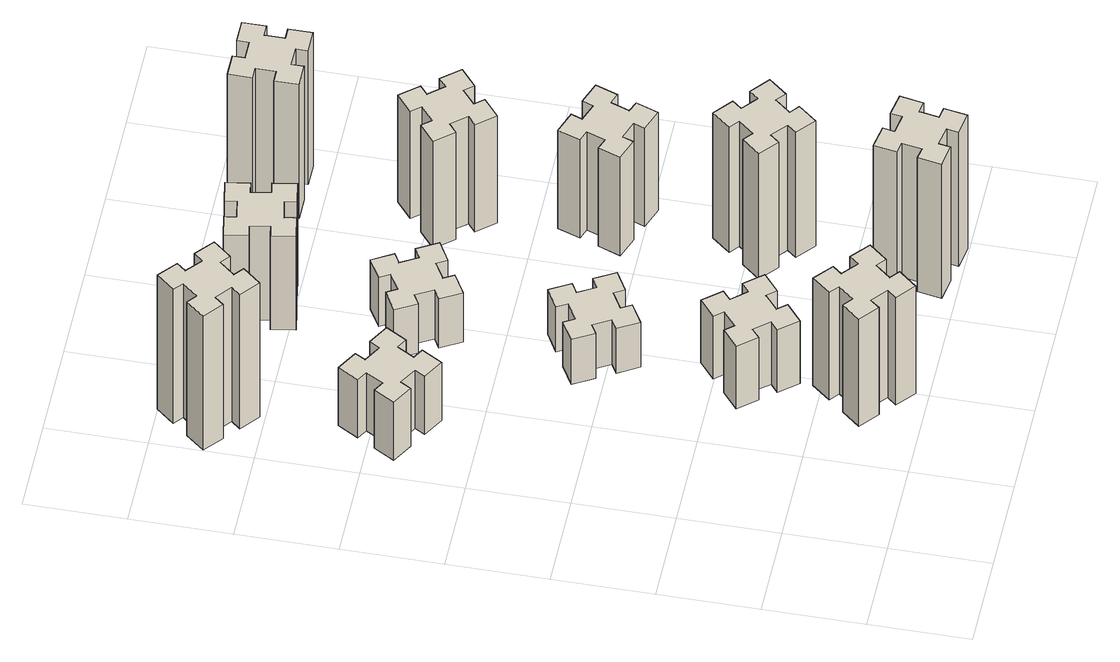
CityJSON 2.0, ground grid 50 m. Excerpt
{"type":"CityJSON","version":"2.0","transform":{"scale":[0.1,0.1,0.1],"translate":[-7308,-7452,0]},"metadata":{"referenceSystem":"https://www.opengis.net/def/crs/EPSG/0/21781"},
"CityObjects":{
"building1":{"type":"Building","attributes":{"class":"1000","function":"1000","usage":"1000","yearOfConstruction":2016,"roofType":"1000","measuredHeight":39,"storeysAboveGround":30,"storeysBelowGround":0},"geometry":[{"type":"Solid","lod":"1","boundaries":[[[[0,1,2,3,4,5,6,7,8,9,10,11,12,13,14,15,16,17,18,19]],[[17,16,20,21]],[[16,15,22,20]],[[15,14,23,22]],[[14,13,24,23]],[[13,12,25,24]],[[12,11,26,25]],[[11,10,27,26]],[[10,9,28,27]],[[9,8,29,28]],[[8,7,30,29]],[[7,6,31,30]],[[6,5,32,31]],[[5,4,33,32]],[[4,3,34,33]],[[3,2,35,34]],[[2,1,36,35]],[[1,0,37,36]],[[0,19,38,37]],[[19,18,39,38]],[[18,17,21,39]],[[24,25,26,27,28,29,30,31,32,33,34,35,36,37,38,39,21,20,22,23]]]]}]},
"building2":{"type":"Building","attributes":{"class":"1000","function":"1000","usage":"1000","yearOfConstruction":2016,"roofType":"1000","measuredHeight":72,"storeysAboveGround":30,"storeysBelowGround":0},"geometry":[{"type":"Solid","lod":"1","boundaries":[[[[40,41,42,43,44,45,46,47,48,49,50,51,52,53,54,55,56,57,58,59]],[[57,56,60,61]],[[56,55,62,60]],[[55,54,63,62]],[[54,53,64,63]],[[53,52,65,64]],[[52,51,66,65]],[[51,50,67,66]],[[50,49,68,67]],[[49,48,69,68]],[[48,47,70,69]],[[47,46,71,70]],[[46,45,72,71]],[[45,44,73,72]],[[44,43,74,73]],[[43,42,75,74]],[[42,41,76,75]],[[41,40,77,76]],[[40,59,78,77]],[[59,58,79,78]],[[58,57,61,79]],[[64,65,66,67,68,69,70,71,72,73,74,75,76,77,78,79,61,60,62,63]]]]}]},
"building3":{"type":"Building","attributes":{"class":"1000","function":"1000","usage":"1000","yearOfConstruction":2016,"roofType":"1000","measuredHeight":90,"storeysAboveGround":30,"storeysBelowGround":0},"geometry":[{"type":"Solid","lod":"1","boundaries":[[[[80,81,82,83,84,85,86,87,88,89,90,91,92,93,94,95,96,97,98,99]],[[97,96,100,101]],[[96,95,102,100]],[[95,94,103,102]],[[94,93,104,103]],[[93,92,105,104]],[[92,91,106,105]],[[91,90,107,106]],[[90,89,108,107]],[[89,88,109,108]],[[88,87,110,109]],[[87,86,111,110]],[[86,85,112,111]],[[85,84,113,112]],[[84,83,114,113]],[[83,82,115,114]],[[82,81,116,115]],[[81,80,117,116]],[[80,99,118,117]],[[99,98,119,118]],[[98,97,101,119]],[[104,105,106,107,108,109,110,111,112,113,114,115,116,117,118,119,101,100,102,103]]]]}]},
"building4":{"type":"Building","attributes":{"class":"1000","function":"1000","usage":"1000","yearOfConstruction":2016,"roofType":"1000","measuredHeight":42,"storeysAboveGround":30,"storeysBelowGround":0},"geometry":[{"type":"Solid","lod":"1","boundaries":[[[[120,121,122,123,124,125,126,127,128,129,130,131,132,133,134,135,136,137,138,139]],[[137,136,140,141]],[[136,135,142,140]],[[135,134,143,142]],[[134,133,144,143]],[[133,132,145,144]],[[132,131,146,145]],[[131,130,147,146]],[[130,129,148,147]],[[129,128,149,148]],[[128,127,150,149]],[[127,126,151,150]],[[126,125,152,151]],[[125,124,153,152]],[[124,123,154,153]],[[123,122,155,154]],[[122,121,156,155]],[[121,120,157,156]],[[120,139,158,157]],[[139,138,159,158]],[[138,137,141,159]],[[144,145,146,147,148,149,150,151,152,153,154,155,156,157,158,159,141,140,142,143]]]]}]},
"building5":{"type":"Building","attributes":{"class":"1000","function":"1000","usage":"1000","yearOfConstruction":2016,"roofType":"1000","measuredHeight":30,"storeysAboveGround":30,"storeysBelowGround":0},"geometry":[{"type":"Solid","lod":"1","boundaries":[[[[160,161,162,163,164,165,166,167,168,169,170,171,172,173,174,175,176,177,178,179]],[[177,176,180,181]],[[176,175,182,180]],[[175,174,183,182]],[[174,173,184,183]],[[173,172,185,184]],[[172,171,186,185]],[[171,170,187,186]],[[170,169,188,187]],[[169,168,189,188]],[[168,167,190,189]],[[167,166,191,190]],[[166,165,192,191]],[[165,164,193,192]],[[164,163,194,193]],[[163,162,195,194]],[[162,161,196,195]],[[161,160,197,196]],[[160,179,198,197]],[[179,178,199,198]],[[178,177,181,199]],[[184,185,186,187,188,189,190,191,192,193,194,195,196,197,198,199,181,180,182,183]]]]}]},
"building6":{"type":"Building","attributes":{"class":"1000","function":"1000","usage":"1000","yearOfConstruction":2016,"roofType":"1000","measuredHeight":33,"storeysAboveGround":30,"storeysBelowGround":0},"geometry":[{"type":"Solid","lod":"1","boundaries":[[[[200,201,202,203,204,205,206,207,208,209,210,211,212,213,214,215,216,217,218,219]],[[217,216,220,221]],[[216,215,222,220]],[[215,214,223,222]],[[214,213,224,223]],[[213,212,225,224]],[[212,211,226,225]],[[211,210,227,226]],[[210,209,228,227]],[[209,208,229,228]],[[208,207,230,229]],[[207,206,231,230]],[[206,205,232,231]],[[205,204,233,232]],[[204,203,234,233]],[[203,202,235,234]],[[202,201,236,235]],[[201,200,237,236]],[[200,219,238,237]],[[219,218,239,238]],[[218,217,221,239]],[[224,225,226,227,228,229,230,231,232,233,234,235,236,237,238,239,221,220,222,223]]]]}]},
"building7":{"type":"Building","attributes":{"class":"1000","function":"1000","usage":"1000","yearOfConstruction":2016,"roofType":"1000","measuredHeight":90,"storeysAboveGround":30,"storeysBelowGround":0},"geometry":[{"type":"Solid","lod":"1","boundaries":[[[[240,241,242,243,244,245,246,247,248,249,250,251,252,253,254,255,256,257,258,259]],[[257,256,260,261]],[[256,255,262,260]],[[255,254,263,262]],[[254,253,264,263]],[[253,252,265,264]],[[252,251,266,265]],[[251,250,267,266]],[[250,249,268,267]],[[249,248,269,268]],[[248,247,270,269]],[[247,246,271,270]],[[246,245,272,271]],[[245,244,273,272]],[[244,243,274,273]],[[243,242,275,274]],[[242,241,276,275]],[[241,240,277,276]],[[240,259,278,277]],[[259,258,279,278]],[[258,257,261,279]],[[264,265,266,267,268,269,270,271,272,273,274,275,276,277,278,279,261,260,262,263]]]]}]},
"building8":{"type":"Building","attributes":{"class":"1000","function":"1000","usage":"1000","yearOfConstruction":2016,"roofType":"1000","measuredHeight":63,"storeysAboveGround":30,"storeysBelowGround":0},"geometry":[{"type":"Solid","lod":"1","boundaries":[[[[280,281,282,283,284,285,286,287,288,289,290,291,292,293,294,295,296,297,298,299]],[[297,296,300,301]],[[296,295,302,300]],[[295,294,303,302]],[[294,293,304,303]],[[293,292,305,304]],[[292,291,306,305]],[[291,290,307,306]],[[290,289,308,307]],[[289,288,309,308]],[[288,287,310,309]],[[287,286,311,310]],[[286,285,312,311]],[[285,284,313,312]],[[284,283,314,313]],[[283,282,315,314]],[[282,281,316,315]],[[281,280,317,316]],[[280,299,318,317]],[[299,298,319,318]],[[298,297,301,319]],[[304,305,306,307,308,309,310,311,312,313,314,315,316,317,318,319,301,300,302,303]]]]}]},
"building9":{"type":"Building","attributes":{"class":"1000","function":"1000","usage":"1000","yearOfConstruction":2016,"roofType":"1000","measuredHeight":84,"storeysAboveGround":30,"storeysBelowGround":0},"geometry":[{"type":"Solid","lod":"1","boundaries":[[[[320,321,322,323,324,325,326,327,328,329,330,331,332,333,334,335,336,337,338,339]],[[337,336,340,341]],[[336,335,342,340]],[[335,334,343,342]],[[334,333,344,343]],[[333,332,345,344]],[[332,331,346,345]],[[331,330,347,346]],[[330,329,348,347]],[[329,328,349,348]],[[328,327,350,349]],[[327,326,351,350]],[[326,325,352,351]],[[325,324,353,352]],[[324,323,354,353]],[[323,322,355,354]],[[322,321,356,355]],[[321,320,357,356]],[[320,339,358,357]],[[339,338,359,358]],[[338,337,341,359]],[[344,345,346,347,348,349,350,351,352,353,354,355,356,357,358,359,341,340,342,343]]]]}]},
"building10":{"type":"Building","attributes":{"class":"1000","function":"1000","usage":"1000","yearOfConstruction":2016,"roofType":"1000","measuredHeight":66,"storeysAboveGround":30,"storeysBelowGround":0},"geometry":[{"type":"Solid","lod":"1","boundaries":[[[[360,361,362,363,364,365,366,367,368,369,370,371,372,373,374,375,376,377,378,379]],[[377,376,380,381]],[[376,375,382,380]],[[375,374,383,382]],[[374,373,384,383]],[[373,372,385,384]],[[372,371,386,385]],[[371,370,387,386]],[[370,369,388,387]],[[369,368,389,388]],[[368,367,390,389]],[[367,366,391,390]],[[366,365,392,391]],[[365,364,393,392]],[[364,363,394,393]],[[363,362,395,394]],[[362,361,396,395]],[[361,360,397,396]],[[360,379,398,397]],[[379,378,399,398]],[[378,377,381,399]],[[384,385,386,387,388,389,390,391,392,393,394,395,396,397,398,399,381,380,382,383]]]]}]},
"building11":{"type":"Building","attributes":{"class":"1000","function":"1000","usage":"1000","yearOfConstruction":2016,"roofType":"1000","measuredHeight":72,"storeysAboveGround":30,"storeysBelowGround":0},"geometry":[{"type":"Solid","lod":"1","boundaries":[[[[400,401,402,403,404,405,406,407,408,409,410,411,412,413,414,415,416,417,418,419]],[[417,416,420,421]],[[416,415,422,420]],[[415,414,423,422]],[[414,413,424,423]],[[413,412,425,424]],[[412,411,426,425]],[[411,410,427,426]],[[410,409,428,427]],[[409,408,429,428]],[[408,407,430,429]],[[407,406,431,430]],[[406,405,432,431]],[[405,404,433,432]],[[404,403,434,433]],[[403,402,435,434]],[[402,401,436,435]],[[401,400,437,436]],[[400,419,438,437]],[[419,418,439,438]],[[418,417,421,439]],[[424,425,426,427,428,429,430,431,432,433,434,435,436,437,438,439,421,420,422,423]]]]}]},
"building12":{"type":"Building","attributes":{"class":"1000","function":"1000","usage":"1000","yearOfConstruction":2016,"roofType":"1000","measuredHeight":90,"storeysAboveGround":30,"storeysBelowGround":0},"geometry":[{"type":"Solid","lod":"1","boundaries":[[[[440,441,442,443,444,445,446,447,448,449,450,451,452,453,454,455,456,457,458,459]],[[457,456,460,461]],[[456,455,462,460]],[[455,454,463,462]],[[454,453,464,463]],[[453,452,465,464]],[[452,451,466,465]],[[451,450,467,466]],[[450,449,468,467]],[[449,448,469,468]],[[448,447,470,469]],[[447,446,471,470]],[[446,445,472,471]],[[445,444,473,472]],[[444,443,474,473]],[[443,442,475,474]],[[442,441,476,475]],[[441,440,477,476]],[[440,459,478,477]],[[459,458,479,478]],[[458,457,461,479]],[[464,465,466,467,468,469,470,471,472,473,474,475,476,477,478,479,461,460,462,463]]]]}]}
},
"vertices":[
[416,2327,0],[466,2414,0],[518,2384,0],[578,2488,0],[474,2548,0],[444,2496,0],[357,2546,0],[387,2598,0],[283,2658,0],[223,2554,0],[275,2524,0],[225,2437,0],[173,2467,0],[113,2363,0],[217,2303,0],[247,2355,0],[334,2305,0],[304,2253,0],[408,2193,0],[468,2297,0],[334,2305,390],[304,2253,390],[247,2355,390],[217,2303,390],[113,2363,390],[173,2467,390],[225,2437,390],[275,2524,390],[223,2554,390],[283,2658,390],[387,2598,390],[357,2546,390],[444,2496,390],[474,2548,390],[578,2488,390],[518,2384,390],[466,2414,390],[416,2327,390],[468,2297,390],[408,2193,390],
[876,253,0],[953,189,0],[914,143,0],[1006,66,0],[1083,158,0],[1037,196,0],[1102,273,0],[1148,234,0],[1225,326,0],[1133,403,0],[1094,357,0],[1018,422,0],[1056,468,0],[964,545,0],[887,453,0],[933,414,0],[869,338,0],[823,376,0],[746,284,0],[838,207,0],[869,338,720],[823,376,720],[933,414,720],[887,453,720],[964,545,720],[1056,468,720],[1018,422,720],[1094,357,720],[1133,403,720],[1225,326,720],[1148,234,720],[1102,273,720],[1037,196,720],[1083,158,720],[1006,66,720],[914,143,720],[953,189,720],[876,253,720],[838,207,720],[746,284,720],
[136,3213,0],[213,3149,0],[174,3103,0],[266,3026,0],[343,3118,0],[297,3156,0],[362,3233,0],[408,3194,0],[485,3286,0],[393,3363,0],[354,3317,0],[278,3382,0],[316,3428,0],[224,3505,0],[147,3413,0],[193,3374,0],[129,3298,0],[83,3336,0],[6,3244,0],[98,3167,0],[129,3298,900],[83,3336,900],[193,3374,900],[147,3413,900],[224,3505,900],[316,3428,900],[278,3382,900],[354,3317,900],[393,3363,900],[485,3286,900],[408,3194,900],[362,3233,900],[297,3156,900],[343,3118,900],[266,3026,900],[174,3103,900],[213,3149,900],[136,3213,900],[98,3167,900],[6,3244,900],
[953,962,0],[876,897,0],[838,943,0],[746,866,0],[823,774,0],[869,813,0],[933,736,0],[887,698,0],[964,606,0],[1056,683,0],[1018,729,0],[1094,793,0],[1133,747,0],[1225,824,0],[1148,916,0],[1102,878,0],[1037,954,0],[1083,993,0],[1006,1085,0],[914,1008,0],[1037,954,420],[1083,993,420],[1102,878,420],[1148,916,420],[1225,824,420],[1133,747,420],[1094,793,420],[1018,729,420],[1056,683,420],[964,606,420],[887,698,420],[933,736,420],[869,813,420],[823,774,420],[746,866,420],[838,943,420],[876,897,420],[953,962,420],[914,1008,420],[1006,1085,420],
[865,1574,0],[915,1487,0],[863,1457,0],[923,1353,0],[1027,1413,0],[997,1465,0],[1084,1515,0],[1114,1463,0],[1218,1523,0],[1158,1627,0],[1106,1597,0],[1056,1684,0],[1108,1714,0],[1048,1818,0],[944,1758,0],[974,1706,0],[887,1656,0],[857,1708,0],[753,1648,0],[813,1544,0],[887,1656,300],[857,1708,300],[974,1706,300],[944,1758,300],[1048,1818,300],[1108,1714,300],[1056,1684,300],[1106,1597,300],[1158,1627,300],[1218,1523,300],[1114,1463,300],[1084,1515,300],[997,1465,300],[1027,1413,300],[923,1353,300],[863,1457,300],[915,1487,300],[865,1574,300],[813,1544,300],[753,1648,300],
[865,2414,0],[915,2327,0],[863,2297,0],[923,2193,0],[1027,2253,0],[997,2305,0],[1084,2355,0],[1114,2303,0],[1218,2363,0],[1158,2467,0],[1106,2437,0],[1056,2524,0],[1108,2554,0],[1048,2658,0],[944,2598,0],[974,2546,0],[887,2496,0],[857,2548,0],[753,2488,0],[813,2384,0],[887,2496,330],[857,2548,330],[974,2546,330],[944,2598,330],[1048,2658,330],[1108,2554,330],[1056,2524,330],[1106,2437,330],[1158,2467,330],[1218,2363,330],[1114,2303,330],[1084,2355,330],[997,2305,330],[1027,2253,330],[923,2193,330],[863,2297,330],[915,2327,330],[865,2414,330],[813,2384,330],[753,2488,330],
[1894,305,0],[1795,322,0],[1806,381,0],[1687,402,0],[1667,284,0],[1726,274,0],[1708,175,0],[1649,186,0],[1628,67,0],[1747,47,0],[1757,106,0],[1855,88,0],[1845,29,0],[1963,8,0],[1984,127,0],[1925,137,0],[1942,235,0],[2001,225,0],[2022,343,0],[1904,364,0],[1942,235,900],[2001,225,900],[1925,137,900],[1984,127,900],[1963,8,900],[1845,29,900],[1855,88,900],[1757,106,900],[1747,47,900],[1628,67,900],[1649,186,900],[1708,175,900],[1726,274,900],[1667,284,900],[1687,402,900],[1806,381,900],[1795,322,900],[1894,305,900],[1904,364,900],[2022,343,900],
[955,3048,0],[1054,3066,0],[1064,3007,0],[1182,3027,0],[1161,3146,0],[1102,3135,0],[1085,3234,0],[1144,3244,0],[1123,3362,0],[1005,3341,0],[1015,3282,0],[917,3265,0],[907,3324,0],[788,3303,0],[809,3185,0],[868,3195,0],[886,3097,0],[827,3087,0],[847,2968,0],[966,2989,0],[886,3097,630],[827,3087,630],[868,3195,630],[809,3185,630],[788,3303,630],[907,3324,630],[917,3265,630],[1015,3282,630],[1005,3341,630],[1123,3362,630],[1144,3244,630],[1085,3234,630],[1102,3135,630],[1161,3146,630],[1182,3027,630],[1064,3007,630],[1054,3066,630],[955,3048,630],[966,2989,630],[847,2968,630],
[1877,836,0],[1942,913,0],[1988,874,0],[2065,966,0],[1973,1043,0],[1934,997,0],[1858,1062,0],[1896,1108,0],[1804,1185,0],[1727,1093,0],[1773,1054,0],[1709,978,0],[1663,1016,0],[1586,924,0],[1678,847,0],[1716,893,0],[1793,829,0],[1754,783,0],[1846,706,0],[1923,798,0],[1793,829,840],[1754,783,840],[1716,893,840],[1678,847,840],[1586,924,840],[1663,1016,840],[1709,978,840],[1773,1054,840],[1727,1093,840],[1804,1185,840],[1896,1108,840],[1858,1062,840],[1934,997,840],[1973,1043,840],[2065,966,840],[1988,874,840],[1942,913,840],[1877,836,840],[1923,798,840],[1846,706,840],
[1910,1772,0],[1816,1806,0],[1837,1862,0],[1724,1903,0],[1683,1790,0],[1739,1770,0],[1705,1676,0],[1649,1697,0],[1607,1584,0],[1720,1543,0],[1741,1599,0],[1835,1565,0],[1814,1509,0],[1927,1467,0],[1968,1580,0],[1912,1601,0],[1946,1695,0],[2002,1674,0],[2043,1787,0],[1930,1828,0],[1946,1695,660],[2002,1674,660],[1912,1601,660],[1968,1580,660],[1927,1467,660],[1814,1509,660],[1835,1565,660],[1741,1599,660],[1720,1543,660],[1607,1584,660],[1649,1697,660],[1705,1676,660],[1739,1770,660],[1683,1790,660],[1724,1903,660],[1837,1862,660],[1816,1806,660],[1910,1772,660],[1930,1828,660],[2043,1787,660],
[1609,2393,0],[1673,2316,0],[1627,2278,0],[1704,2186,0],[1796,2263,0],[1758,2309,0],[1834,2373,0],[1873,2327,0],[1965,2404,0],[1888,2496,0],[1842,2458,0],[1777,2534,0],[1823,2573,0],[1746,2665,0],[1654,2588,0],[1693,2542,0],[1616,2477,0],[1578,2523,0],[1486,2446,0],[1563,2354,0],[1616,2477,720],[1578,2523,720],[1693,2542,720],[1654,2588,720],[1746,2665,720],[1823,2573,720],[1777,2534,720],[1842,2458,720],[1888,2496,720],[1965,2404,720],[1873,2327,720],[1834,2373,720],[1758,2309,720],[1796,2263,720],[1704,2186,720],[1627,2278,720],[1673,2316,720],[1609,2393,720],[1563,2354,720],[1486,2446,720],
[1675,3155,0],[1775,3155,0],[1775,3095,0],[1895,3095,0],[1895,3215,0],[1835,3215,0],[1835,3315,0],[1895,3315,0],[1895,3435,0],[1775,3435,0],[1775,3375,0],[1675,3375,0],[1675,3435,0],[1555,3435,0],[1555,3315,0],[1615,3315,0],[1615,3215,0],[1555,3215,0],[1555,3095,0],[1675,3095,0],[1615,3215,900],[1555,3215,900],[1615,3315,900],[1555,3315,900],[1555,3435,900],[1675,3435,900],[1675,3375,900],[1775,3375,900],[1775,3435,900],[1895,3435,900],[1895,3315,900],[1835,3315,900],[1835,3215,900],[1895,3215,900],[1895,3095,900],[1775,3095,900],[1775,3155,900],[1675,3155,900],[1675,3095,900],[1555,3095,900]
]}
